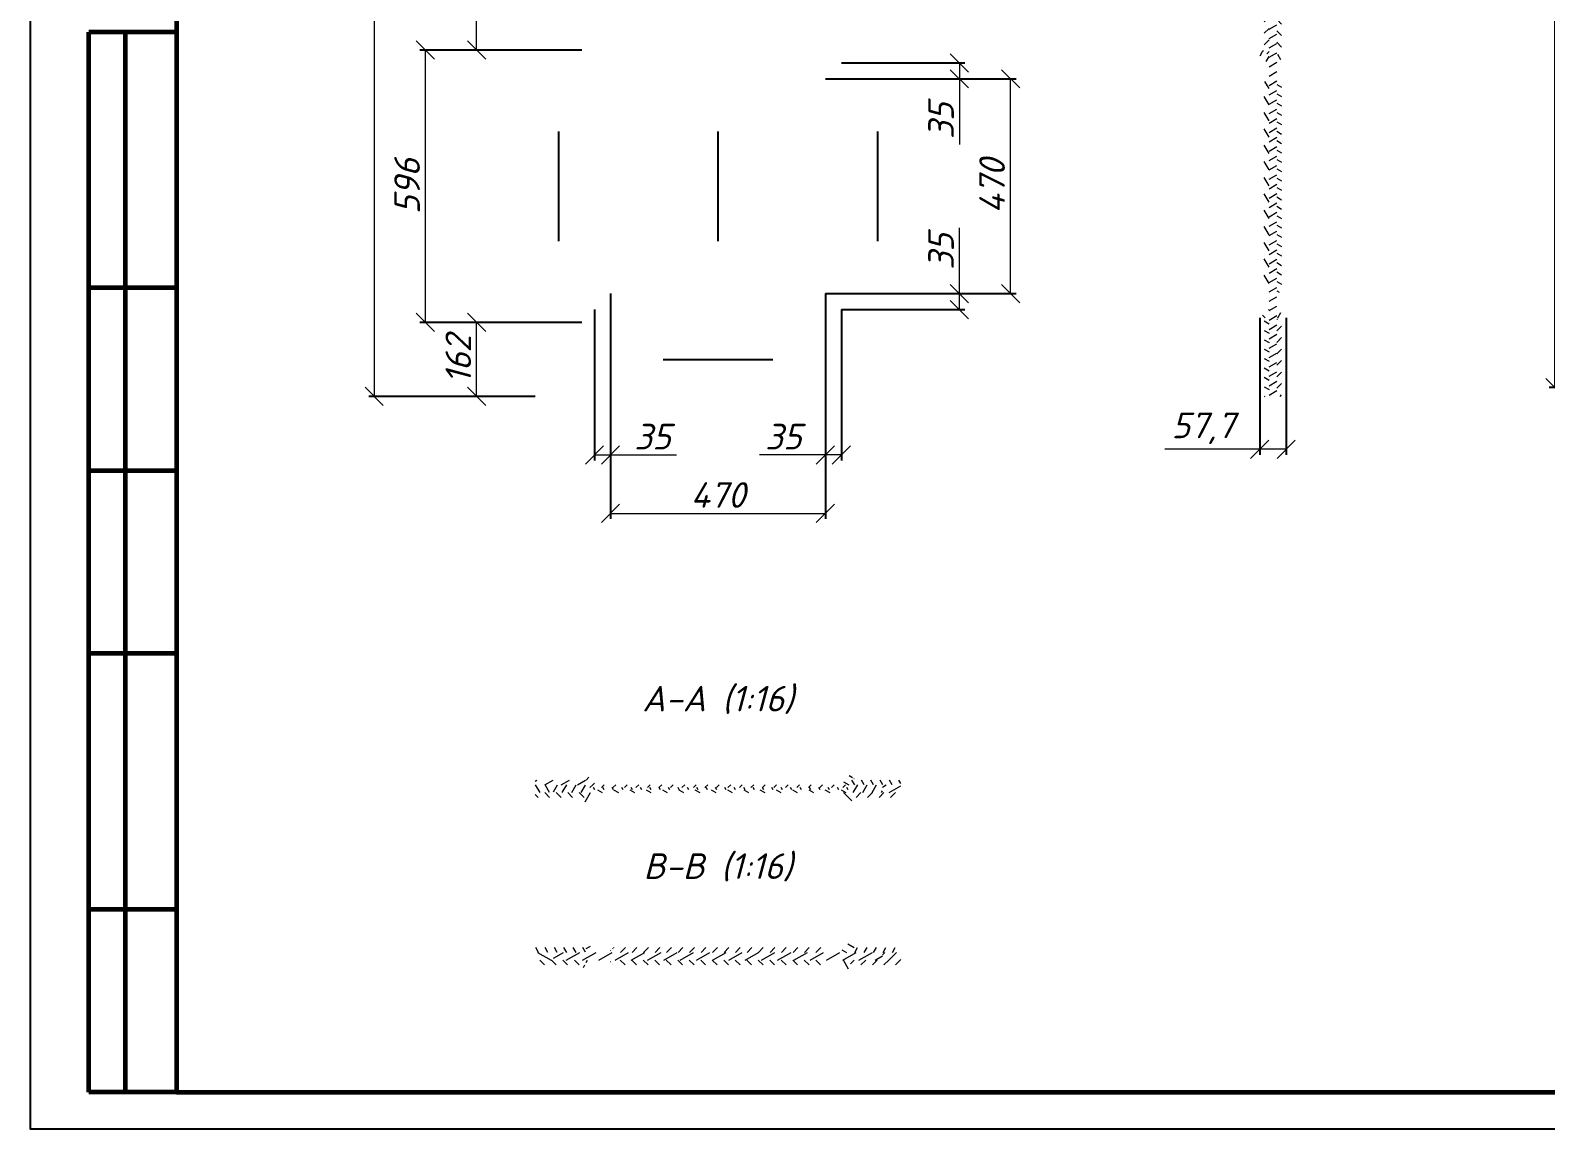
# Paper-space layout 'Лист1' of a CAD drawing. Header units: millimetres. Extents: x 0 to 420, y -322 to 297.
# Drawn here: x 0 to 207.2, y 0 to 150.2 of the extents above; entities that cross this region are included whole.
import ezdxf

# ---------------------------------------------------------------- set-up
doc = ezdxf.new("R2010")
doc.units = ezdxf.units.MM
for name, color, linetype, lineweight in [('MD_Аннотация', 7, 'Continuous', 25), ('MD_Штриховка', 4, 'Continuous', 13), ('слой служебный РАЗМЕРЫ', 7, 'Continuous', 18)]:
    doc.layers.add(name, color=color, linetype=linetype, lineweight=lineweight)
doc.layers.add('слой служебный  ОБОЗНАЧЕНИЯ', color=1, linetype='Continuous')
doc.layers.add('слой служебный ШТАМП', color=4, linetype='Continuous')
doc.styles.add('ЕСКД', font='isocpeui.ttf', dxfattribs={"height": 3.5})
doc.dimstyles.new('ЕСКД', dxfattribs={"dimtxt": 3.5, "dimasz": 2.5, "dimexe": 0.75, "dimexo": 0, "dimgap": 0.75, "dimtad": 1, "dimtxsty": 'ЕСКД', "dimblk": 'OBLIQUE', "dimcen": 2.5, "dimclrd": 256, "dimclre": 256, "dimclrt": 256, "dimadec": 0, "dimazin": 0, "dimtfac": 1, "dimtmove": 0, "dimatfit": 3, "dimfxl": 1, "dimlwd": -1, "dimarcsym": 0})

# ---------------------------------------------------------------- blocks, each defined once
blk = doc.blocks.new('_Oblique')
at = {"color": 0, "linetype": 'ByBlock', "lineweight": -2}
blk.add_line((-0.5, -0.5), (0.5, 0.5), dxfattribs=at)
blk = doc.blocks.new('*D21')
at = {"layer": 'Defpoints', "color": 0, "transparency": 16777216}
for p in [(208.42, 232.62), (223.42, 232.62), (223.42, 101.37)]:
    blk.add_point(p, dxfattribs=at)
at = {"layer": 'слой служебный РАЗМЕРЫ', "lineweight": -2, "transparency": 16777216}
for p, q in [((223.42, 232.62), (207.67, 232.62)), ((223.42, 101.37), (207.67, 101.37))]:
    blk.add_line(p, q, dxfattribs=at)
at = {"layer": 'слой служебный РАЗМЕРЫ', "transparency": 16777216}
blk.add_line((208.42, 101.37), (208.42, 232.62), dxfattribs=at)
at = {"layer": 'слой служебный РАЗМЕРЫ', "transparency": 16777216, "xscale": 2.5, "yscale": 2.5, "zscale": 2.5}
for p, rotation in [((208.42, 232.62), 90), ((208.42, 101.37), 270)]:
    blk.add_blockref('_Oblique', p, dxfattribs=dict(at, rotation=rotation))
at = {"layer": 'слой служебный РАЗМЕРЫ', "transparency": 16777216, "insert": (205.92, 166.99), "char_height": 3.5, "attachment_point": 5, "rotation": 90, "style": 'ЕСКД'}
blk.add_mtext('2100', dxfattribs=at)
blk = doc.blocks.new('*D31')
at = {"layer": 'Defpoints', "color": 0, "transparency": 16777216}
for p in [(69.01, 231.41), (47.01, 100.16), (69.01, 100.16)]:
    blk.add_point(p, dxfattribs=at)
at = {"layer": 'слой служебный РАЗМЕРЫ', "lineweight": -2, "transparency": 16777216}
for p, q in [((69.01, 231.41), (46.26, 231.41)), ((69.01, 100.16), (46.26, 100.16))]:
    blk.add_line(p, q, dxfattribs=at)
at = {"layer": 'слой служебный РАЗМЕРЫ', "transparency": 16777216}
blk.add_line((47.01, 231.41), (47.01, 100.16), dxfattribs=at)
at = {"layer": 'слой служебный РАЗМЕРЫ', "transparency": 16777216, "xscale": 2.5, "yscale": 2.5, "zscale": 2.5}
for p, rotation in [((47.01, 231.41), 90), ((47.01, 100.16), 270)]:
    blk.add_blockref('_Oblique', p, dxfattribs=dict(at, rotation=rotation))
at = {"layer": 'слой служебный РАЗМЕРЫ', "transparency": 16777216, "insert": (44.51, 165.78), "char_height": 3.5, "attachment_point": 5, "rotation": 90, "style": 'ЕСКД'}
blk.add_mtext('2100', dxfattribs=at)
blk = doc.blocks.new('*D35')
at = {"layer": 'Defpoints', "color": 0, "transparency": 16777216}
for p in [(110.88, 145.78), (108.7, 143.6), (127.01, 143.6)]:
    blk.add_point(p, dxfattribs=at)
at = {"layer": 'слой служебный РАЗМЕРЫ', "lineweight": -2, "transparency": 16777216}
for p, q in [((110.88, 145.78), (127.76, 145.78)), ((108.7, 143.6), (127.76, 143.6))]:
    blk.add_line(p, q, dxfattribs=at)
at = {"layer": 'слой служебный РАЗМЕРЫ', "transparency": 16777216}
for p, q in [((127.01, 145.78), (127.01, 143.6)), ((127.01, 143.6), (127.01, 134.6))]:
    blk.add_line(p, q, dxfattribs=at)
at = {"layer": 'слой служебный РАЗМЕРЫ', "transparency": 16777216, "xscale": 2.5, "yscale": 2.5, "zscale": 2.5}
for p, rotation in [((127.01, 145.78), 90), ((127.01, 143.6), 270)]:
    blk.add_blockref('_Oblique', p, dxfattribs=dict(at, rotation=rotation))
at = {"layer": 'слой служебный РАЗМЕРЫ', "transparency": 16777216, "insert": (124.51, 137.85), "char_height": 3.5, "attachment_point": 5, "rotation": 90, "style": 'ЕСКД'}
blk.add_mtext('35', dxfattribs=at)
blk = doc.blocks.new('*D36')
at = {"layer": 'Defpoints', "color": 0, "transparency": 16777216}
for p in [(108.7, 114.22), (127.01, 114.22), (110.88, 112.03)]:
    blk.add_point(p, dxfattribs=at)
at = {"layer": 'слой служебный РАЗМЕРЫ', "transparency": 16777216}
for p, q in [((127.01, 114.22), (127.01, 123.22)), ((127.01, 112.03), (127.01, 114.22))]:
    blk.add_line(p, q, dxfattribs=at)
at = {"layer": 'слой служебный РАЗМЕРЫ', "lineweight": -2, "transparency": 16777216}
for p, q in [((108.7, 114.22), (127.76, 114.22)), ((110.88, 112.03), (127.76, 112.03))]:
    blk.add_line(p, q, dxfattribs=at)
at = {"layer": 'слой служебный РАЗМЕРЫ', "transparency": 16777216, "xscale": 2.5, "yscale": 2.5, "zscale": 2.5}
for p, rotation in [((127.01, 114.22), 90), ((127.01, 112.03), 270)]:
    blk.add_blockref('_Oblique', p, dxfattribs=dict(at, rotation=rotation))
at = {"layer": 'слой служебный РАЗМЕРЫ', "transparency": 16777216, "insert": (124.51, 119.97), "char_height": 3.5, "attachment_point": 5, "rotation": 90, "style": 'ЕСКД'}
blk.add_mtext('35', dxfattribs=at)
blk = doc.blocks.new('*D37')
at = {"layer": 'Defpoints', "color": 0, "transparency": 16777216}
for p in [(108.7, 143.6), (134.01, 143.6), (108.7, 114.22)]:
    blk.add_point(p, dxfattribs=at)
at = {"layer": 'слой служебный РАЗМЕРЫ', "lineweight": -2, "transparency": 16777216}
for p, q in [((108.7, 143.6), (134.76, 143.6)), ((108.7, 114.22), (134.76, 114.22))]:
    blk.add_line(p, q, dxfattribs=at)
at = {"layer": 'слой служебный РАЗМЕРЫ', "transparency": 16777216}
blk.add_line((134.01, 114.22), (134.01, 143.6), dxfattribs=at)
at = {"layer": 'слой служебный РАЗМЕРЫ', "transparency": 16777216, "xscale": 2.5, "yscale": 2.5, "zscale": 2.5}
for p, rotation in [((134.01, 143.6), 90), ((134.01, 114.22), 270)]:
    blk.add_blockref('_Oblique', p, dxfattribs=dict(at, rotation=rotation))
at = {"layer": 'слой служебный РАЗМЕРЫ', "transparency": 16777216, "insert": (131.49, 128.91), "char_height": 3.5, "attachment_point": 5, "rotation": 90, "style": 'ЕСКД'}
blk.add_mtext('470', dxfattribs=at)
blk = doc.blocks.new('*D43')
at = {"layer": 'Defpoints', "color": 0, "transparency": 16777216}
for p in [(168.08, 110.89), (171.69, 110.89), (168.08, 92.94)]:
    blk.add_point(p, dxfattribs=at)
at = {"layer": 'слой служебный РАЗМЕРЫ', "lineweight": -2, "transparency": 16777216}
for p, q in [((168.08, 110.89), (168.08, 92.19)), ((171.69, 110.89), (171.69, 92.19))]:
    blk.add_line(p, q, dxfattribs=at)
at = {"layer": 'слой служебный РАЗМЕРЫ', "transparency": 16777216}
for p, q in [((168.08, 92.94), (155.1, 92.94)), ((171.69, 92.94), (168.08, 92.94))]:
    blk.add_line(p, q, dxfattribs=at)
at = {"layer": 'слой служебный РАЗМЕРЫ', "transparency": 16777216, "xscale": 2.5, "yscale": 2.5, "zscale": 2.5, "rotation": 180}
blk.add_blockref('_Oblique', (168.08, 92.94), dxfattribs=at)
at = {"layer": 'слой служебный РАЗМЕРЫ', "transparency": 16777216, "xscale": 2.5, "yscale": 2.5, "zscale": 2.5}
blk.add_blockref('_Oblique', (171.69, 92.94), dxfattribs=at)
at = {"layer": 'слой служебный РАЗМЕРЫ', "transparency": 16777216, "insert": (160.34, 95.79), "char_height": 3.5, "attachment_point": 5, "style": 'ЕСКД'}
blk.add_mtext('57,7', dxfattribs=at)
blk = doc.blocks.new('*D44')
at = {"layer": 'Defpoints', "color": 0, "transparency": 16777216}
for p in [(79.32, 114.22), (77.13, 112.03), (79.32, 92.16)]:
    blk.add_point(p, dxfattribs=at)
at = {"layer": 'слой служебный РАЗМЕРЫ', "lineweight": -2, "transparency": 16777216}
for p, q in [((79.32, 114.22), (79.32, 91.41)), ((77.13, 112.03), (77.13, 91.41))]:
    blk.add_line(p, q, dxfattribs=at)
at = {"layer": 'слой служебный РАЗМЕРЫ', "transparency": 16777216}
for p, q in [((77.13, 92.16), (79.32, 92.16)), ((79.32, 92.16), (88.32, 92.16))]:
    blk.add_line(p, q, dxfattribs=at)
at = {"layer": 'слой служебный РАЗМЕРЫ', "transparency": 16777216, "xscale": 2.5, "yscale": 2.5, "zscale": 2.5, "rotation": 180}
blk.add_blockref('_Oblique', (77.13, 92.16), dxfattribs=at)
at = {"layer": 'слой служебный РАЗМЕРЫ', "transparency": 16777216, "xscale": 2.5, "yscale": 2.5, "zscale": 2.5}
blk.add_blockref('_Oblique', (79.32, 92.16), dxfattribs=at)
at = {"layer": 'слой служебный РАЗМЕРЫ', "transparency": 16777216, "insert": (85.07, 94.66), "char_height": 3.5, "attachment_point": 5, "style": 'ЕСКД'}
blk.add_mtext('35', dxfattribs=at)
blk = doc.blocks.new('*D45')
at = {"layer": 'Defpoints', "color": 0, "transparency": 16777216}
for p in [(79.32, 114.22), (108.7, 114.22), (108.7, 84.16)]:
    blk.add_point(p, dxfattribs=at)
at = {"layer": 'слой служебный РАЗМЕРЫ', "lineweight": -2, "transparency": 16777216}
for p, q in [((79.32, 114.22), (79.32, 83.41)), ((108.7, 114.22), (108.7, 83.41))]:
    blk.add_line(p, q, dxfattribs=at)
at = {"layer": 'слой служебный РАЗМЕРЫ', "transparency": 16777216}
blk.add_line((79.32, 84.16), (108.7, 84.16), dxfattribs=at)
at = {"layer": 'слой служебный РАЗМЕРЫ', "transparency": 16777216, "xscale": 2.5, "yscale": 2.5, "zscale": 2.5, "rotation": 180}
blk.add_blockref('_Oblique', (79.32, 84.16), dxfattribs=at)
at = {"layer": 'слой служебный РАЗМЕРЫ', "transparency": 16777216, "xscale": 2.5, "yscale": 2.5, "zscale": 2.5}
blk.add_blockref('_Oblique', (108.7, 84.16), dxfattribs=at)
at = {"layer": 'слой служебный РАЗМЕРЫ', "transparency": 16777216, "insert": (94.01, 86.68), "char_height": 3.5, "attachment_point": 5, "style": 'ЕСКД'}
blk.add_mtext('470', dxfattribs=at)
blk = doc.blocks.new('*D46')
at = {"layer": 'Defpoints', "color": 0, "transparency": 16777216}
for p in [(108.7, 114.22), (110.88, 112.03), (108.7, 92.16)]:
    blk.add_point(p, dxfattribs=at)
at = {"layer": 'слой служебный РАЗМЕРЫ', "lineweight": -2, "transparency": 16777216}
for p, q in [((108.7, 114.22), (108.7, 91.41)), ((110.88, 112.03), (110.88, 91.41))]:
    blk.add_line(p, q, dxfattribs=at)
at = {"layer": 'слой служебный РАЗМЕРЫ', "transparency": 16777216}
for p, q in [((108.7, 92.16), (99.7, 92.16)), ((110.88, 92.16), (108.7, 92.16))]:
    blk.add_line(p, q, dxfattribs=at)
at = {"layer": 'слой служебный РАЗМЕРЫ', "transparency": 16777216, "xscale": 2.5, "yscale": 2.5, "zscale": 2.5, "rotation": 180}
blk.add_blockref('_Oblique', (108.7, 92.16), dxfattribs=at)
at = {"layer": 'слой служебный РАЗМЕРЫ', "transparency": 16777216, "xscale": 2.5, "yscale": 2.5, "zscale": 2.5}
blk.add_blockref('_Oblique', (110.88, 92.16), dxfattribs=at)
at = {"layer": 'слой служебный РАЗМЕРЫ', "transparency": 16777216, "insert": (102.95, 94.66), "char_height": 3.5, "attachment_point": 5, "style": 'ЕСКД'}
blk.add_mtext('35', dxfattribs=at)
blk = doc.blocks.new('*D61')
at = {"layer": 'Defpoints', "color": 0, "transparency": 16777216}
for p in [(61.01, 110.28), (75.38, 110.28), (69.01, 100.16)]:
    blk.add_point(p, dxfattribs=at)
at = {"layer": 'слой служебный РАЗМЕРЫ', "lineweight": -2, "transparency": 16777216}
for p, q in [((75.38, 110.28), (60.26, 110.28)), ((69.01, 100.16), (60.26, 100.16))]:
    blk.add_line(p, q, dxfattribs=at)
at = {"layer": 'слой служебный РАЗМЕРЫ', "transparency": 16777216}
blk.add_line((61.01, 100.16), (61.01, 110.28), dxfattribs=at)
at = {"layer": 'слой служебный РАЗМЕРЫ', "transparency": 16777216, "xscale": 2.5, "yscale": 2.5, "zscale": 2.5}
for p, rotation in [((61.01, 110.28), 90), ((61.01, 100.16), 270)]:
    blk.add_blockref('_Oblique', p, dxfattribs=dict(at, rotation=rotation))
at = {"layer": 'слой служебный РАЗМЕРЫ', "transparency": 16777216, "insert": (58.51, 105.22), "char_height": 3.5, "attachment_point": 5, "rotation": 90, "style": 'ЕСКД'}
blk.add_mtext('162', dxfattribs=at)
blk = doc.blocks.new('*D62')
at = {"layer": 'Defpoints', "color": 0, "transparency": 16777216}
for p in [(54.01, 147.53), (75.38, 147.53), (75.38, 110.28)]:
    blk.add_point(p, dxfattribs=at)
at = {"layer": 'слой служебный РАЗМЕРЫ', "lineweight": -2, "transparency": 16777216}
for p, q in [((75.38, 147.53), (53.26, 147.53)), ((75.38, 110.28), (53.26, 110.28))]:
    blk.add_line(p, q, dxfattribs=at)
at = {"layer": 'слой служебный РАЗМЕРЫ', "transparency": 16777216}
blk.add_line((54.01, 110.28), (54.01, 147.53), dxfattribs=at)
at = {"layer": 'слой служебный РАЗМЕРЫ', "transparency": 16777216, "xscale": 2.5, "yscale": 2.5, "zscale": 2.5}
for p, rotation in [((54.01, 147.53), 90), ((54.01, 110.28), 270)]:
    blk.add_blockref('_Oblique', p, dxfattribs=dict(at, rotation=rotation))
at = {"layer": 'слой служебный РАЗМЕРЫ', "transparency": 16777216, "insert": (51.51, 128.91), "char_height": 3.5, "attachment_point": 5, "rotation": 90, "style": 'ЕСКД'}
blk.add_mtext('596', dxfattribs=at)
blk = doc.blocks.new('*D73')
at = {"layer": 'Defpoints', "color": 0, "transparency": 16777216}
for p in [(61.01, 153.41), (75.38, 153.41), (75.38, 147.53)]:
    blk.add_point(p, dxfattribs=at)
at = {"layer": 'слой служебный РАЗМЕРЫ', "transparency": 16777216}
for p, q in [((61.01, 153.41), (61.01, 161.93)), ((61.01, 147.53), (61.01, 153.41))]:
    blk.add_line(p, q, dxfattribs=at)
at = {"layer": 'слой служебный РАЗМЕРЫ', "lineweight": -2, "transparency": 16777216}
for p, q in [((75.38, 153.41), (60.26, 153.41)), ((75.38, 147.53), (60.26, 147.53))]:
    blk.add_line(p, q, dxfattribs=at)
at = {"layer": 'слой служебный РАЗМЕРЫ', "transparency": 16777216, "xscale": 2.5, "yscale": 2.5, "zscale": 2.5}
for p, rotation in [((61.01, 153.41), 90), ((61.01, 147.53), 270)]:
    blk.add_blockref('_Oblique', p, dxfattribs=dict(at, rotation=rotation))
at = {"layer": 'слой служебный РАЗМЕРЫ', "transparency": 16777216, "insert": (58.51, 158.92), "char_height": 3.5, "attachment_point": 5, "rotation": 90, "style": 'ЕСКД'}
blk.add_mtext('94', dxfattribs=at)

psp = doc.layouts.new('Лист1')

# ---------------------------------------------------------------- hatches: boundary and pattern name
at = {"layer": 'MD_Штриховка'}
h = psp.add_hatch(dxfattribs=at)
h.set_pattern_fill('ANSI31', color=256, scale=0.35, angle=-15, style=0)
h.paths.add_polyline_path([(170.41804, 153.90907), (169.35554, 153.90907), (169.35554, 147.03407), (169.35554, 146.90907), (169.35554, 145.78407), (169.35554, 143.59657), (169.35554, 114.22157), (169.35554, 112.03407), (169.35554, 110.90907), (169.35554, 110.78407), (169.35554, 100.15907), (170.41804, 100.15907), (170.41804, 110.78407), (170.41804, 110.90907), (170.41804, 112.03407), (170.41804, 114.22157), (170.41804, 143.59657), (170.41804, 145.78407), (170.41804, 146.90907), (170.41804, 147.03407)], flags=0)
h.paths.add_polyline_path([(170.41804, 231.40907), (169.35554, 231.40907), (169.35554, 224.53407), (170.41804, 224.53407)], flags=0)
h = psp.add_hatch(dxfattribs=at)
h.set_pattern_fill('ANSI31', color=256, scale=0.35, style=0)
h.paths.add_polyline_path([(168.69929, 147.03407), (169.35554, 147.03407), (169.35554, 153.90907), (168.69929, 153.90907), (168.69929, 153.40907), (168.69929, 147.53407)], flags=0)
h = psp.add_hatch(dxfattribs=at)
h.set_pattern_fill('ANSI31', color=256, scale=0.35, angle=90, style=0)
h.paths.add_polyline_path([(170.41804, 147.03407), (171.07429, 147.03407), (171.07429, 147.53407), (171.07429, 153.40907), (171.07429, 153.90907), (170.41804, 153.90907)], flags=0)
h = psp.add_hatch(dxfattribs=at)
h.set_pattern_fill('ANSI31', color=256, scale=0.35, angle=15, style=0)
edge = h.paths.add_edge_path(flags=0)
edge.add_line((169.35554, 146.90907), (168.69929, 146.90907))
edge.add_line((168.69929, 146.90907), (168.69929, 147.03407))
edge.add_line((168.69929, 147.03407), (168.69929, 147.53407))
edge.add_line((168.69929, 147.53407), (168.48031, 147.53407))
edge.add_line((168.48031, 147.53407), (168.48031, 147.32157))
edge.add_ellipse((168.48031, 146.9247), major_axis=(0, 0.39688), ratio=1, start_angle=0, end_angle=180)
edge.add_line((168.48031, 146.52782), (168.48031, 146.31532))
edge.add_ellipse((168.48031, 145.78407), major_axis=(0, 0.53125), ratio=1, start_angle=-90, end_angle=0, ccw=False)
edge.add_line((169.01156, 145.78407), (169.35554, 145.78407))
edge.add_line((169.35554, 145.78407), (169.35554, 146.90907))
h = psp.add_hatch(dxfattribs=at)
h.set_pattern_fill('ANSI31', color=256, scale=0.35, angle=75, style=0)
edge = h.paths.add_edge_path(flags=0)
edge.add_line((171.07429, 146.90907), (170.41804, 146.90907))
edge.add_line((170.41804, 146.90907), (170.41804, 145.78407))
edge.add_line((170.41804, 145.78407), (170.76201, 145.78407))
edge.add_ellipse((171.29326, 145.78407), major_axis=(-0.53125, 0), ratio=1, start_angle=270, end_angle=360, ccw=False)
edge.add_line((171.29326, 146.31532), (171.29326, 146.52782))
edge.add_ellipse((171.29326, 146.9247), major_axis=(0, -0.39688), ratio=1, start_angle=360, end_angle=540)
edge.add_line((171.29326, 147.32157), (171.29326, 147.53407))
edge.add_line((171.29326, 147.53407), (171.07429, 147.53407))
edge.add_line((171.07429, 147.53407), (171.07429, 147.03407))
edge.add_line((171.07429, 147.03407), (171.07429, 146.90907))
h = psp.add_hatch(dxfattribs=at)
h.set_pattern_fill('ANSI31', color=256, scale=0.35, angle=75, style=0)
edge = h.paths.add_edge_path(flags=0)
edge.add_line((168.69929, 114.65907), (168.79304, 114.65907))
edge.add_line((168.79304, 114.65907), (168.79304, 114.53407))
edge.add_ellipse((168.79304, 114.22157), major_axis=(0, 0.3125), ratio=1, start_angle=-90.0000017, end_angle=0, ccw=False)
edge.add_line((169.10554, 114.22157), (169.35554, 114.22157))
edge.add_line((169.35554, 114.22157), (169.35554, 143.59657))
edge.add_line((169.35554, 143.59657), (169.10554, 143.59657))
edge.add_ellipse((168.79304, 143.59657), major_axis=(0.3125, 0), ratio=1, start_angle=269.9999983, end_angle=360, ccw=False)
edge.add_line((168.79304, 143.28407), (168.79304, 143.15907))
edge.add_line((168.79304, 143.15907), (168.69929, 143.15907))
edge.add_line((168.69929, 143.15907), (168.69929, 114.65907))
h = psp.add_hatch(dxfattribs=at)
h.set_pattern_fill('ANSI31', color=256, scale=0.35, angle=105, style=0)
edge = h.paths.add_edge_path(flags=0)
edge.add_line((170.98054, 114.65907), (171.07429, 114.65907))
edge.add_line((171.07429, 114.65907), (171.07429, 143.15907))
edge.add_line((171.07429, 143.15907), (170.98054, 143.15907))
edge.add_line((170.98054, 143.15907), (170.98054, 143.28407))
edge.add_ellipse((170.98054, 143.59657), major_axis=(0, -0.3125), ratio=1, start_angle=269.9999983, end_angle=360, ccw=False)
edge.add_line((170.66804, 143.59657), (170.41804, 143.59657))
edge.add_line((170.41804, 143.59657), (170.41804, 114.22157))
edge.add_line((170.41804, 114.22157), (170.66804, 114.22157))
edge.add_ellipse((170.98054, 114.22157), major_axis=(-0.3125, 0), ratio=1, start_angle=-90.0000017, end_angle=0, ccw=False)
edge.add_line((170.98054, 114.53407), (170.98054, 114.65907))
h = psp.add_hatch(dxfattribs=at)
h.set_pattern_fill('ANSI31', color=256, scale=0.35, angle=90, style=0)
edge = h.paths.add_edge_path(flags=0)
edge.add_line((168.69929, 110.28407), (168.69929, 110.78407))
edge.add_line((168.69929, 110.78407), (168.69929, 110.90907))
edge.add_line((168.69929, 110.90907), (169.35554, 110.90907))
edge.add_line((169.35554, 110.90907), (169.35554, 112.03407))
edge.add_line((169.35554, 112.03407), (169.01156, 112.03407))
edge.add_ellipse((168.48031, 112.03407), major_axis=(0.53125, 0), ratio=1, start_angle=270, end_angle=360, ccw=False)
edge.add_line((168.48031, 111.50282), (168.48031, 111.29032))
edge.add_ellipse((168.48031, 110.89345), major_axis=(0, 0.39688), ratio=1, start_angle=0, end_angle=180)
edge.add_line((168.48031, 110.49657), (168.48031, 110.28407))
edge.add_line((168.48031, 110.28407), (168.69929, 110.28407))
h = psp.add_hatch(dxfattribs=at)
h.set_pattern_fill('ANSI31', color=256, scale=0.35, angle=15, style=0)
edge = h.paths.add_edge_path(flags=0)
edge.add_line((171.07429, 110.90907), (171.07429, 110.78407))
edge.add_line((171.07429, 110.78407), (171.07429, 110.28407))
edge.add_line((171.07429, 110.28407), (171.29326, 110.28407))
edge.add_line((171.29326, 110.28407), (171.29326, 110.49657))
edge.add_ellipse((171.29326, 110.89345), major_axis=(0, -0.39688), ratio=1, start_angle=360, end_angle=540)
edge.add_line((171.29326, 111.29032), (171.29326, 111.50282))
edge.add_ellipse((171.29326, 112.03407), major_axis=(0, -0.53125), ratio=1, start_angle=-90, end_angle=0, ccw=False)
edge.add_line((170.76201, 112.03407), (170.41804, 112.03407))
edge.add_line((170.41804, 112.03407), (170.41804, 110.90907))
edge.add_line((170.41804, 110.90907), (171.07429, 110.90907))
h = psp.add_hatch(dxfattribs=at)
h.set_pattern_fill('ANSI31', color=256, scale=0.35, angle=105, style=0)
h.paths.add_polyline_path([(168.69929, 110.78407), (168.69929, 110.28407), (168.69929, 100.15907), (169.35554, 100.15907), (169.35554, 110.78407)], flags=0)
h = psp.add_hatch(dxfattribs=at)
h.set_pattern_fill('ANSI31', color=256, scale=0.35, style=0)
h.paths.add_polyline_path([(171.07429, 100.15907), (171.07429, 110.28407), (171.07429, 110.78407), (170.41804, 110.78407), (170.41804, 100.15907)], flags=0)
h = psp.add_hatch(dxfattribs=at)
h.set_pattern_fill('ANSI31', color=256, scale=0.35, angle=-15, style=0)
h.paths.add_polyline_path([(69.00943, 47.68795), (69.00943, 47.0317), (71.50943, 47.0317), (75.88443, 47.0317), (75.88443, 47.68795), (75.38443, 47.68795)], flags=0)
h = psp.add_hatch(dxfattribs=at)
h.set_pattern_fill('ANSI31', color=256, scale=0.35, style=0)
edge = h.paths.add_edge_path(flags=0)
edge.add_ellipse((77.13443, 47.90693), major_axis=(0, -0.53125), ratio=1, start_angle=-90, end_angle=0, ccw=False)
edge.add_line((76.60318, 47.90693), (76.39068, 47.90693))
edge.add_ellipse((75.99381, 47.90693), major_axis=(0.39688, 0), ratio=1, start_angle=0, end_angle=180)
edge.add_line((75.59693, 47.90693), (75.38443, 47.90693))
edge.add_line((75.38443, 47.90693), (75.38443, 47.68795))
edge.add_line((75.38443, 47.68795), (75.88443, 47.68795))
edge.add_line((75.88443, 47.68795), (76.00943, 47.68795))
edge.add_line((76.00943, 47.68795), (76.00943, 47.0317))
edge.add_line((76.00943, 47.0317), (76.50943, 47.0317))
edge.add_line((76.50943, 47.0317), (77.13443, 47.0317))
edge.add_line((77.13443, 47.0317), (77.13443, 47.37568))
h = psp.add_hatch(dxfattribs=at)
h.set_pattern_fill('ANSI31', color=256, scale=0.35, angle=105, style=0)
edge = h.paths.add_edge_path(flags=0)
edge.add_line((112.63443, 47.90693), (112.42193, 47.90693))
edge.add_ellipse((112.02506, 47.90693), major_axis=(0.39688, 0), ratio=1, start_angle=360, end_angle=540)
edge.add_line((111.62818, 47.90693), (111.41568, 47.90693))
edge.add_ellipse((110.88443, 47.90693), major_axis=(0.53125, 0), ratio=1, start_angle=-90, end_angle=0, ccw=False)
edge.add_line((110.88443, 47.37568), (110.88443, 47.0317))
edge.add_line((110.88443, 47.0317), (111.50943, 47.0317))
edge.add_line((111.50943, 47.0317), (112.00943, 47.0317))
edge.add_line((112.00943, 47.0317), (112.00943, 47.68795))
edge.add_line((112.00943, 47.68795), (112.13443, 47.68795))
edge.add_line((112.13443, 47.68795), (112.63443, 47.68795))
edge.add_line((112.63443, 47.68795), (112.63443, 47.90693))
h = psp.add_hatch(dxfattribs=at)
h.set_pattern_fill('ANSI31', color=256, scale=0.35, angle=75, style=0)
h.paths.add_polyline_path([(112.13443, 47.68795), (112.13443, 47.0317), (116.50943, 47.0317), (119.00943, 47.0317), (119.00943, 47.68795), (112.63443, 47.68795)], flags=0)
h = psp.add_hatch(dxfattribs=at)
h.set_pattern_fill('ANSI31', color=256, scale=0.35, angle=75, style=0)
h.paths.add_polyline_path([(71.50943, 45.9692), (71.50943, 47.0317), (69.00943, 47.0317), (69.00943, 45.9692)], flags=0)
h = psp.add_hatch(dxfattribs=at)
h.set_pattern_fill('ANSI31', color=256, scale=0.35, angle=90, style=0)
h.paths.add_polyline_path([(69.00943, 45.9692), (69.00943, 45.31295), (75.38443, 45.31295), (75.88443, 45.31295), (75.88443, 45.9692), (71.50943, 45.9692)], flags=0)
h = psp.add_hatch(dxfattribs=at)
h.set_pattern_fill('ANSI31', color=256, scale=0.35, angle=15, style=0)
h.paths.add_polyline_path([(75.88443, 45.9692), (75.88443, 47.0317), (71.50943, 47.0317), (71.50943, 45.9692)], flags=0)
h.paths.add_polyline_path([(116.50943, 45.9692), (116.50943, 47.0317), (112.13443, 47.0317), (112.13443, 45.9692)], flags=0)
h = psp.add_hatch(dxfattribs=at)
h.set_pattern_fill('ANSI31', color=256, scale=0.35, angle=15, style=0)
edge = h.paths.add_edge_path(flags=0)
edge.add_line((75.38443, 45.09397), (75.59693, 45.09397))
edge.add_ellipse((75.99381, 45.09397), major_axis=(-0.39688, 0), ratio=1, start_angle=0, end_angle=180)
edge.add_line((76.39068, 45.09397), (76.60318, 45.09397))
edge.add_ellipse((77.13443, 45.09397), major_axis=(-0.53125, 0), ratio=1, start_angle=-90, end_angle=0, ccw=False)
edge.add_line((77.13443, 45.62522), (77.13443, 45.9692))
edge.add_line((77.13443, 45.9692), (76.50943, 45.9692))
edge.add_line((76.50943, 45.9692), (76.00943, 45.9692))
edge.add_line((76.00943, 45.9692), (76.00943, 45.31295))
edge.add_line((76.00943, 45.31295), (75.88443, 45.31295))
edge.add_line((75.88443, 45.31295), (75.38443, 45.31295))
edge.add_line((75.38443, 45.31295), (75.38443, 45.09397))
h = psp.add_hatch(dxfattribs=at)
h.set_pattern_fill('ANSI31', color=256, scale=0.35, angle=75, style=0)
h.paths.add_polyline_path([(112.00943, 46.6567), (111.50943, 46.6567), (76.50943, 46.6567), (76.00943, 46.6567), (76.00943, 46.3442), (76.50943, 46.3442), (111.50943, 46.3442), (112.00943, 46.3442)], flags=0)
h = psp.add_hatch(dxfattribs=at)
h.set_pattern_fill('ANSI31', color=256, scale=0.35, style=0)
h.paths.add_polyline_path([(111.50943, 47.0317), (110.88443, 47.0317), (77.13443, 47.0317), (76.50943, 47.0317), (76.50943, 46.6567), (111.50943, 46.6567)], flags=0)
h = psp.add_hatch(dxfattribs=at)
h.set_pattern_fill('ANSI31', color=256, scale=0.35, angle=105, style=0)
h.paths.add_polyline_path([(111.50943, 46.3442), (76.50943, 46.3442), (76.50943, 45.9692), (77.13443, 45.9692), (110.88443, 45.9692), (111.50943, 45.9692)], flags=0)
h = psp.add_hatch(dxfattribs=at)
h.set_pattern_fill('ANSI31', color=256, scale=0.35, angle=90, style=0)
edge = h.paths.add_edge_path(flags=0)
edge.add_ellipse((110.88443, 45.09397), major_axis=(0, 0.53125), ratio=1, start_angle=270, end_angle=360, ccw=False)
edge.add_line((111.41568, 45.09397), (111.62818, 45.09397))
edge.add_ellipse((112.02506, 45.09397), major_axis=(-0.39688, 0), ratio=1, start_angle=360, end_angle=540)
edge.add_line((112.42193, 45.09397), (112.63443, 45.09397))
edge.add_line((112.63443, 45.09397), (112.63443, 45.31295))
edge.add_line((112.63443, 45.31295), (112.13443, 45.31295))
edge.add_line((112.13443, 45.31295), (112.00943, 45.31295))
edge.add_line((112.00943, 45.31295), (112.00943, 45.9692))
edge.add_line((112.00943, 45.9692), (111.50943, 45.9692))
edge.add_line((111.50943, 45.9692), (110.88443, 45.9692))
edge.add_line((110.88443, 45.9692), (110.88443, 45.62522))
h = psp.add_hatch(dxfattribs=at)
h.set_pattern_fill('ANSI31', color=256, scale=0.35, style=0)
h.paths.add_polyline_path([(112.13443, 45.9692), (112.13443, 45.31295), (112.63443, 45.31295), (119.00943, 45.31295), (119.00943, 45.9692), (116.50943, 45.9692)], flags=0)
h = psp.add_hatch(dxfattribs=at)
h.set_pattern_fill('ANSI31', color=256, scale=0.35, angle=-15, style=0)
h.paths.add_polyline_path([(119.00943, 45.9692), (119.00943, 47.0317), (116.50943, 47.0317), (116.50943, 45.9692)], flags=0)
h = psp.add_hatch(dxfattribs=at)
h.set_pattern_fill('ANSI31', color=256, scale=0.35, angle=-15, style=0)
edge = h.paths.add_edge_path(flags=0)
edge.add_line((76.00943, 24.77847), (76.00943, 24.12222))
edge.add_line((76.00943, 24.12222), (77.13443, 24.12222))
edge.add_line((77.13443, 24.12222), (77.13443, 24.4662))
edge.add_ellipse((77.13443, 24.99745), major_axis=(0, -0.53125), ratio=1, start_angle=270, end_angle=360, ccw=False)
edge.add_line((76.60318, 24.99745), (76.39068, 24.99745))
edge.add_ellipse((75.99381, 24.99745), major_axis=(0.39688, 0), ratio=1, start_angle=360, end_angle=540)
edge.add_line((75.59693, 24.99745), (75.38443, 24.99745))
edge.add_line((75.38443, 24.99745), (75.38443, 24.77847))
edge.add_line((75.38443, 24.77847), (75.88443, 24.77847))
edge.add_line((75.88443, 24.77847), (76.00943, 24.77847))
h = psp.add_hatch(dxfattribs=at)
h.set_pattern_fill('ANSI31', color=256, scale=0.35, angle=105, style=0)
edge = h.paths.add_edge_path(flags=0)
edge.add_line((110.88443, 24.4662), (110.88443, 24.12222))
edge.add_line((110.88443, 24.12222), (112.00943, 24.12222))
edge.add_line((112.00943, 24.12222), (112.00943, 24.77847))
edge.add_line((112.00943, 24.77847), (112.13443, 24.77847))
edge.add_line((112.13443, 24.77847), (112.63443, 24.77847))
edge.add_line((112.63443, 24.77847), (112.63443, 24.99745))
edge.add_line((112.63443, 24.99745), (112.42193, 24.99745))
edge.add_ellipse((112.02506, 24.99745), major_axis=(0.39688, 0), ratio=1, start_angle=0, end_angle=180)
edge.add_line((111.62818, 24.99745), (111.41568, 24.99745))
edge.add_ellipse((110.88443, 24.99745), major_axis=(0.53125, 0), ratio=1, start_angle=270, end_angle=360, ccw=False)
h = psp.add_hatch(dxfattribs=at)
h.set_pattern_fill('ANSI31', color=256, scale=0.35, angle=75, style=0)
h.paths.add_polyline_path([(69.00943, 24.77847), (69.00943, 24.12222), (71.50943, 24.12222), (75.88443, 24.12222), (75.88443, 24.77847), (75.38443, 24.77847)], flags=0)
h = psp.add_hatch(dxfattribs=at)
h.set_pattern_fill('ANSI31', color=256, scale=0.35, angle=105, style=0)
h.paths.add_polyline_path([(71.50943, 23.05972), (71.50943, 24.12222), (69.00943, 24.12222), (69.00943, 23.05972)], flags=0)
h = psp.add_hatch(dxfattribs=at)
h.set_pattern_fill('ANSI31', color=256, scale=0.35, angle=90, style=0)
h.paths.add_polyline_path([(69.00943, 23.05972), (69.00943, 22.40347), (75.38443, 22.40347), (75.88443, 22.40347), (75.88443, 23.05972), (71.50943, 23.05972)], flags=0)
h = psp.add_hatch(dxfattribs=at)
h.set_pattern_fill('ANSI31', color=256, scale=0.35, angle=-15, style=0)
h.paths.add_polyline_path([(116.50943, 23.05972), (116.50943, 24.12222), (112.13443, 24.12222), (112.00943, 24.12222), (110.88443, 24.12222), (108.69693, 24.12222), (79.32193, 24.12222), (77.13443, 24.12222), (76.00943, 24.12222), (75.88443, 24.12222), (71.50943, 24.12222), (71.50943, 23.05972), (75.88443, 23.05972), (76.00943, 23.05972), (77.13443, 23.05972), (79.32193, 23.05972), (108.69693, 23.05972), (110.88443, 23.05972), (112.00943, 23.05972), (112.13443, 23.05972)], flags=0)
h = psp.add_hatch(dxfattribs=at)
h.set_pattern_fill('ANSI31', color=256, scale=0.35, angle=15, style=0)
edge = h.paths.add_edge_path(flags=0)
edge.add_line((76.00943, 23.05972), (76.00943, 22.40347))
edge.add_line((76.00943, 22.40347), (75.88443, 22.40347))
edge.add_line((75.88443, 22.40347), (75.38443, 22.40347))
edge.add_line((75.38443, 22.40347), (75.38443, 22.1845))
edge.add_line((75.38443, 22.1845), (75.59693, 22.1845))
edge.add_ellipse((75.99381, 22.1845), major_axis=(-0.39688, 0), ratio=1, start_angle=0, end_angle=180)
edge.add_line((76.39068, 22.1845), (76.60318, 22.1845))
edge.add_ellipse((77.13443, 22.1845), major_axis=(-0.53125, 0), ratio=1, start_angle=-90, end_angle=0, ccw=False)
edge.add_line((77.13443, 22.71575), (77.13443, 23.05972))
edge.add_line((77.13443, 23.05972), (76.00943, 23.05972))
h = psp.add_hatch(dxfattribs=at)
h.set_pattern_fill('ANSI31', color=256, scale=0.35, style=0)
edge = h.paths.add_edge_path(flags=0)
edge.add_line((79.75943, 24.77847), (79.75943, 24.68472))
edge.add_line((79.75943, 24.68472), (79.63443, 24.68472))
edge.add_ellipse((79.32193, 24.68472), major_axis=(0.3125, 0), ratio=1, start_angle=269.9999983, end_angle=360, ccw=False)
edge.add_line((79.32193, 24.37222), (79.32193, 24.12222))
edge.add_line((79.32193, 24.12222), (108.69693, 24.12222))
edge.add_line((108.69693, 24.12222), (108.69693, 24.37222))
edge.add_ellipse((108.69693, 24.68472), major_axis=(0, -0.3125), ratio=1, start_angle=269.9999983, end_angle=360, ccw=False)
edge.add_line((108.38443, 24.68472), (108.25943, 24.68472))
edge.add_line((108.25943, 24.68472), (108.25943, 24.77847))
edge.add_line((108.25943, 24.77847), (79.75943, 24.77847))
h = psp.add_hatch(dxfattribs=at)
h.set_pattern_fill('ANSI31', color=256, scale=0.35, angle=90, style=0)
edge = h.paths.add_edge_path(flags=0)
edge.add_line((79.75943, 22.49722), (79.75943, 22.40347))
edge.add_line((79.75943, 22.40347), (108.25943, 22.40347))
edge.add_line((108.25943, 22.40347), (108.25943, 22.49722))
edge.add_line((108.25943, 22.49722), (108.38443, 22.49722))
edge.add_ellipse((108.69693, 22.49722), major_axis=(-0.3125, 0), ratio=1, start_angle=-90.0000017, end_angle=0, ccw=False)
edge.add_line((108.69693, 22.80972), (108.69693, 23.05972))
edge.add_line((108.69693, 23.05972), (79.32193, 23.05972))
edge.add_line((79.32193, 23.05972), (79.32193, 22.80972))
edge.add_ellipse((79.32193, 22.49722), major_axis=(0, 0.3125), ratio=1, start_angle=269.9999983, end_angle=360, ccw=False)
edge.add_line((79.63443, 22.49722), (79.75943, 22.49722))
h = psp.add_hatch(dxfattribs=at)
h.set_pattern_fill('ANSI31', color=256, scale=0.35, angle=75, style=0)
edge = h.paths.add_edge_path(flags=0)
edge.add_line((110.88443, 23.05972), (110.88443, 22.71575))
edge.add_ellipse((110.88443, 22.1845), major_axis=(0, 0.53125), ratio=1, start_angle=270, end_angle=360, ccw=False)
edge.add_line((111.41568, 22.1845), (111.62818, 22.1845))
edge.add_ellipse((112.02506, 22.1845), major_axis=(-0.39688, 0), ratio=1, start_angle=0, end_angle=180)
edge.add_line((112.42193, 22.1845), (112.63443, 22.1845))
edge.add_line((112.63443, 22.1845), (112.63443, 22.40347))
edge.add_line((112.63443, 22.40347), (112.13443, 22.40347))
edge.add_line((112.13443, 22.40347), (112.00943, 22.40347))
edge.add_line((112.00943, 22.40347), (112.00943, 23.05972))
edge.add_line((112.00943, 23.05972), (110.88443, 23.05972))
h = psp.add_hatch(dxfattribs=at)
h.set_pattern_fill('ANSI31', color=256, scale=0.35, angle=15, style=0)
h.paths.add_polyline_path([(112.13443, 24.77847), (112.13443, 24.12222), (116.50943, 24.12222), (119.00943, 24.12222), (119.00943, 24.77847), (112.63443, 24.77847)], flags=0)
h = psp.add_hatch(dxfattribs=at)
h.set_pattern_fill('ANSI31', color=256, scale=0.35, style=0)
h.paths.add_polyline_path([(112.13443, 23.05972), (112.13443, 22.40347), (112.63443, 22.40347), (119.00943, 22.40347), (119.00943, 23.05972), (116.50943, 23.05972)], flags=0)
h = psp.add_hatch(dxfattribs=at)
h.set_pattern_fill('ANSI31', color=256, scale=0.35, style=0)
h.paths.add_polyline_path([(119.00943, 23.05972), (119.00943, 24.12222), (116.50943, 24.12222), (116.50943, 23.05972)], flags=0)

# ---------------------------------------------------------------- linework, layer by layer
at = {"layer": 'слой служебный  ОБОЗНАЧЕНИЯ'}
for points in [[(72.19693, 136.40907), (72.19693, 133.90907), (72.19693, 123.90907), (72.19693, 121.40907)], [(94.00943, 136.40907), (94.00943, 133.90907), (94.00943, 123.90907), (94.00943, 121.40907)], [(115.82193, 136.40907), (115.82193, 133.90907), (115.82193, 123.90907), (115.82193, 121.40907)], [(86.50943, 105.22157), (89.00943, 105.22157), (99.00943, 105.22157), (101.50943, 105.22157)]]:
    psp.add_lwpolyline(points, dxfattribs=at)
at = {"layer": 'слой служебный ШТАМП', "lineweight": 60}
for p, q in [((8, 5), (8, 150)), ((20, 150), (8, 150)), ((13, 5), (13, 150)), ((20, 115), (8, 115)), ((20, 90), (8, 90)), ((20, 65), (8, 65)), ((20, 30), (8, 30)), ((20, 5), (8, 5))]:
    psp.add_line(p, q, dxfattribs=at)
at = {"layer": 'слой служебный ШТАМП', "lineweight": 25}
psp.add_lwpolyline([(420, 0), (420, 297), (0, 297), (0, 0)], close=True, dxfattribs=at)
at = {"layer": 'слой служебный ШТАМП', "lineweight": 60}
psp.add_lwpolyline([(415, 5), (415, 292), (20, 292), (20, 5)], close=True, dxfattribs=at)

# ---------------------------------------------------------------- texts
at = {"layer": 'MD_Аннотация', "char_height": 3.5, "attachment_point": 8, "style": 'ЕСКД'}
for s, insert, width in [('A-A (1:16)', (94.00943, 56.7299), 23.7761364), ('B-B (1:16)', (94.00943, 33.82042), 23.4287879)]:
    psp.add_mtext(s, dxfattribs=dict(at, insert=insert, width=width))

# ---------------------------------------------------------------- dimensions: what is measured, and where the dimension line sits
at = {"layer": 'слой служебный РАЗМЕРЫ'}
for base, p1, p2, angle, picture, middle in [((47.00943, 100.15907), (69.00943, 231.40907), (69.00943, 100.15907), 270, '*D31', (44.50943, 165.78407)), ((208.42038, 232.61899), (223.42038, 101.36899), (223.42038, 232.61899), 270, '*D21', (205.92038, 166.99399)), ((61.00943, 153.40907), (75.38443, 147.53407), (75.38443, 153.40907), 270, '*D73', (58.50943, 158.92081)), ((54.00943, 147.53407), (75.38443, 110.28407), (75.38443, 147.53407), 270, '*D62', (51.50943, 128.90907)), ((127.00943, 143.59657), (110.88443, 145.78407), (108.69693, 143.59657), 90, '*D35', (124.50943, 137.84752)), ((134.00943, 143.59657), (108.69693, 114.22157), (108.69693, 143.59657), 90, '*D37', (131.48689, 128.90907)), ((127.00943, 114.22157), (110.88443, 112.03407), (108.69693, 114.22157), 90, '*D36', (124.50943, 119.97062)), ((61.00943, 110.28407), (69.00943, 100.15907), (75.38443, 110.28407), 270, '*D61', (58.50943, 105.22157))]:
    dim = psp.add_linear_dim(base=base, p1=p1, p2=p2, angle=angle, dimstyle='ЕСКД', override={"dimlfac": -16}, dxfattribs=at)
    dim.commit()
    dim.dimension.update_dxf_attribs({"geometry": picture, "text_midpoint": middle})
for base, p1, p2, override, picture, middle in [((79.32193, 92.15907), (77.13443, 112.03407), (79.32193, 114.22157), {"dimlfac": -16}, '*D44', (85.07098, 94.65907)), ((108.69693, 84.15907), (79.32193, 114.22157), (108.69693, 114.22157), {"dimlfac": -16}, '*D45', (94.00943, 86.68161)), ((108.69693, 92.15907), (110.88443, 112.03407), (108.69693, 114.22157), {"dimlfac": -16}, '*D46', (102.94788, 94.65907)), ((168.08344, 92.93756), (171.69014, 110.89345), (168.08344, 110.89345), {"dimdec": 1, "dimlfac": -16}, '*D43', (160.34177, 95.78756))]:
    dim = psp.add_linear_dim(base=base, p1=p1, p2=p2, dimstyle='ЕСКД', override=override, dxfattribs=at)
    dim.commit()
    dim.dimension.update_dxf_attribs({"geometry": picture, "text_midpoint": middle})

doc.saveas('drawing.dxf')
